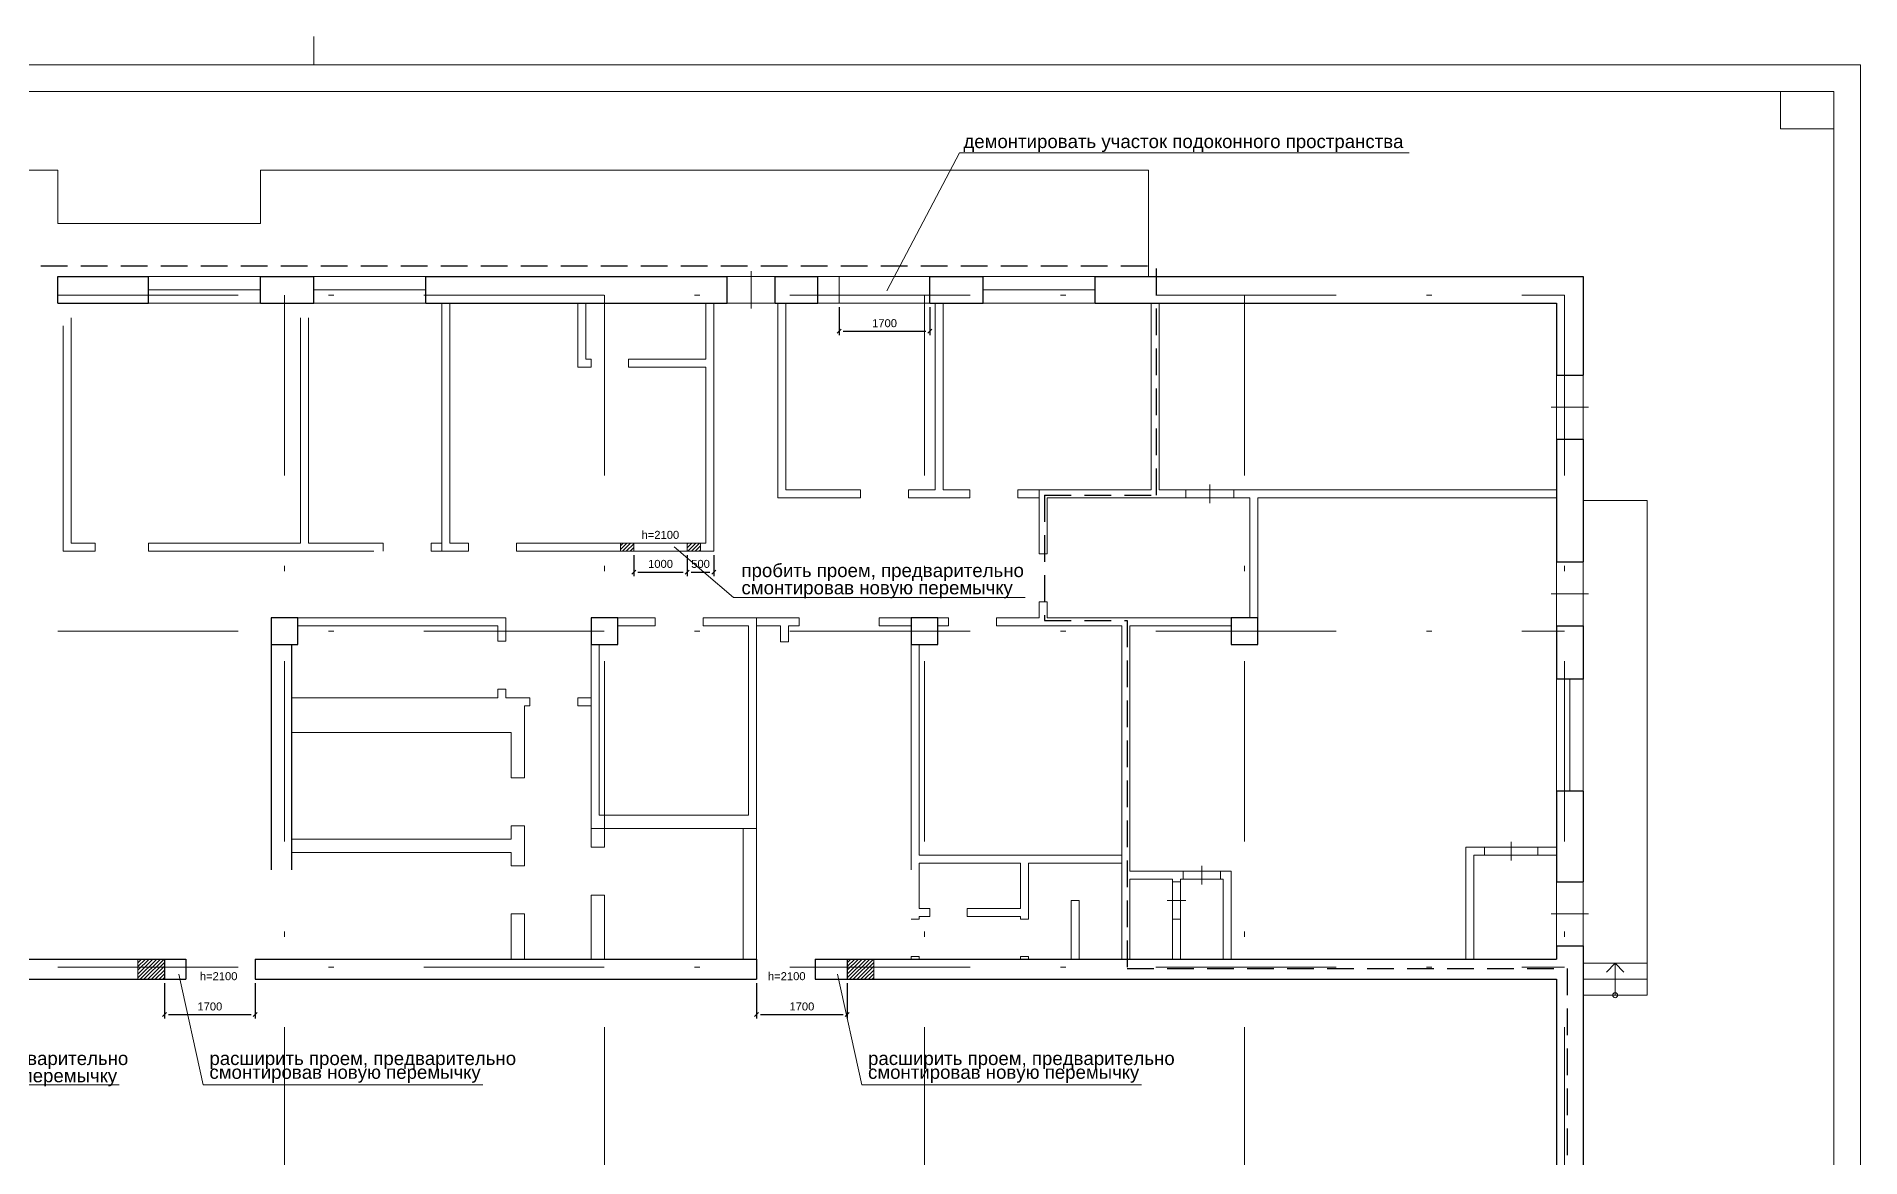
# Model space of a CAD drawing. Header units: metres. Extents: x -136 to 149, y -320 to -175.
# Drawn here: x -23.07 to 11.13, y -299.11 to -278.08 of the extents above; entities that cross this region are included whole.
import ezdxf
from ezdxf.enums import TextEntityAlignment as Align

# ---------------------------------------------------------------- set-up
doc = ezdxf.new("R2010")
doc.units = ezdxf.units.M
doc.header["$MEASUREMENT"] = 0
for name, pattern in [('( Dashed )', [0.75, 0.5, -0.25]), ('DGN Style 3', [5.91749, 4.226779, -1.690711]), ('DGN Style 4', [6.767072, 3.381423, -1.690711, 0.004227, -1.690711])]:
    doc.linetypes.add(name, pattern=pattern)
doc.layers.get('Defpoints').update_dxf_attribs({"lineweight": 0})
doc.styles.get("Standard").update_dxf_attribs({"font": 'cs_gost2304.shx'})
doc.styles.add('Style-Arial', font='arial.ttf')
doc.dimstyles.get("Standard").update_dxf_attribs({"dimtxt": 0.18, "dimasz": 0.18, "dimexe": 0.18, "dimexo": 0.0625, "dimgap": 0.09, "dimtad": 0, "dimtih": 1, "dimtoh": 1, "dimdec": 4, "dimzin": 0, "dimdsep": 46, "dimtxsty": 'Standard', "dimcen": 0.09, "dimadec": 0, "dimazin": 0, "dimtfac": 1, "dimtdec": 4, "dimtofl": 0, "dimtmove": 0, "dimatfit": 3, "dimfxl": 1, "dimtolj": 1, "dimtzin": 0, "dimarcsym": 0})

# ---------------------------------------------------------------- blocks, each defined once
blk = doc.blocks.new('*U414')
at = {"color": 7, "linetype": 'Continuous', "lineweight": 0}
blk.add_line((0.06, 102.5), (0.06, 105.15), dxfattribs=at)
at = {"color": 7, "linetype": 'Continuous', "lineweight": 13}
for p, q in [((-134.94, 100), (142.56, 100)), ((137.56, 100), (137.56, 96.5)), ((142.56, 100), (142.56, -100)), ((137.56, 96.5), (142.56, 96.5))]:
    blk.add_line(p, q, dxfattribs=at)
at = {"color": 7, "linetype": 'Continuous', "lineweight": 0, "flags": 128}
blk.add_lwpolyline([(145.06, -102.5), (145.06, 102.5), (-144.94, 102.5), (-144.94, -102.5), (145.06, -102.5)], close=True, dxfattribs=at)
blk = doc.blocks.new('формат А2(верт)')
at = {"color": 7, "linetype": 'Continuous', "lineweight": 13}
blk.add_blockref('*U414', (144.94, -102.5), dxfattribs=at)
blk = doc.blocks.new('*U394')
at = {"color": 7, "linetype": 'Continuous', "lineweight": 0}
for p in [(-0.164, 0.159), (0, -0.277), (0.164, 0.159)]:
    blk.add_line(p, (0, 0.323), dxfattribs=at)
blk.add_circle((0, -0.277), 0.0461, dxfattribs=at)
blk = doc.blocks.new('*U426')
at = {"color": 30, "linetype": '( Dashed )', "lineweight": 30}
for p, q in [((-13.945, 12.74), (14.475, 12.74)), ((14.475, 8.44), (14.475, 12.74)), ((12.375, 8.44), (14.475, 8.44)), ((12.375, 8.44), (12.375, 6.09)), ((12.375, 6.09), (13.925, 6.09)), ((13.925, 6.09), (13.925, -0.44)), ((13.925, -0.44), (22.175, -0.44)), ((22.175, -0.44), (22.175, -12.74))]:
    blk.add_line(p, q, dxfattribs=at)
blk = doc.blocks.new('_Oblique-1')
at = {"color": 0, "linetype": 'ByBlock', "lineweight": -2}
blk.add_line((0.5, 0.5), (-0.5, -0.5), dxfattribs=at)
blk = doc.blocks.new('*D428')
at = {"color": 0, "linetype": 'Continuous', "lineweight": -2, "transparency": 16777216}
for p, q in [((-11.873, -287.81), (-11.873, -288.201)), ((-10.873, -287.81), (-10.873, -288.201)), ((-11.798, -288.126), (-10.948, -288.126))]:
    blk.add_line(p, q, dxfattribs=at)
at = {"layer": 'Defpoints', "color": 0, "linetype": 'Continuous', "lineweight": 30, "transparency": 16777216}
for p in [(-11.873, -287.735), (-10.873, -287.735), (-10.873, -288.126)]:
    blk.add_point(p, dxfattribs=at)
at = {"color": 0, "linetype": 'Continuous', "lineweight": -2, "transparency": 16777216, "xscale": 0.075, "yscale": 0.075, "zscale": 0.075, "rotation": 180}
blk.add_blockref('_Oblique-1', (-11.873, -288.126), dxfattribs=at)
at = {"color": 0, "linetype": 'Continuous', "lineweight": -2, "transparency": 16777216, "xscale": 0.075, "yscale": 0.075, "zscale": 0.075}
blk.add_blockref('_Oblique-1', (-10.873, -288.126), dxfattribs=at)
at = {"color": 0, "linetype": 'Continuous', "lineweight": 0, "transparency": 16777216, "insert": (-11.373, -287.974), "char_height": 0.15, "attachment_point": 5, "style": 'Style-Arial'}
blk.add_mtext('\\A1;1000', dxfattribs=at)
blk = doc.blocks.new('*D427')
at = {"color": 0, "linetype": 'Continuous', "lineweight": -2, "transparency": 16777216}
for p, q in [((-10.873, -287.81), (-10.873, -288.201)), ((-10.373, -287.81), (-10.373, -288.201)), ((-10.798, -288.126), (-10.448, -288.126))]:
    blk.add_line(p, q, dxfattribs=at)
at = {"layer": 'Defpoints', "color": 0, "linetype": 'Continuous', "lineweight": 30, "transparency": 16777216}
for p in [(-10.873, -287.735), (-10.373, -287.735), (-10.373, -288.126)]:
    blk.add_point(p, dxfattribs=at)
at = {"color": 0, "linetype": 'Continuous', "lineweight": -2, "transparency": 16777216, "xscale": 0.075, "yscale": 0.075, "zscale": 0.075, "rotation": 180}
blk.add_blockref('_Oblique-1', (-10.873, -288.126), dxfattribs=at)
at = {"color": 0, "linetype": 'Continuous', "lineweight": -2, "transparency": 16777216, "xscale": 0.075, "yscale": 0.075, "zscale": 0.075}
blk.add_blockref('_Oblique-1', (-10.373, -288.126), dxfattribs=at)
at = {"color": 0, "linetype": 'Continuous', "lineweight": 0, "transparency": 16777216, "insert": (-10.623, -287.974), "char_height": 0.15, "attachment_point": 5, "style": 'Style-Arial'}
blk.add_mtext('\\A1;500', dxfattribs=at)
blk = doc.blocks.new('*D429')
at = {"color": 0, "linetype": 'Continuous', "lineweight": -2, "transparency": 16777216}
for p, q in [((-20.673, -295.84), (-20.673, -296.502)), ((-18.973, -295.84), (-18.973, -296.502)), ((-20.598, -296.427), (-19.048, -296.427))]:
    blk.add_line(p, q, dxfattribs=at)
at = {"layer": 'Defpoints', "color": 0, "linetype": 'Continuous', "lineweight": 30, "transparency": 16777216}
for p in [(-20.673, -295.765), (-18.973, -295.765), (-18.973, -296.427)]:
    blk.add_point(p, dxfattribs=at)
at = {"color": 0, "linetype": 'Continuous', "lineweight": -2, "transparency": 16777216, "xscale": 0.075, "yscale": 0.075, "zscale": 0.075, "rotation": 180}
blk.add_blockref('_Oblique-1', (-20.673, -296.427), dxfattribs=at)
at = {"color": 0, "linetype": 'Continuous', "lineweight": -2, "transparency": 16777216, "xscale": 0.075, "yscale": 0.075, "zscale": 0.075}
blk.add_blockref('_Oblique-1', (-18.973, -296.427), dxfattribs=at)
at = {"color": 0, "linetype": 'Continuous', "lineweight": 0, "transparency": 16777216, "insert": (-19.823, -296.276), "char_height": 0.15, "attachment_point": 5, "style": 'Style-Arial'}
blk.add_mtext('\\A1;1700', dxfattribs=at)
blk = doc.blocks.new('*D430')
at = {"color": 0, "linetype": 'Continuous', "lineweight": -2, "transparency": 16777216}
for p, q in [((-9.573, -295.84), (-9.573, -296.502)), ((-7.873, -295.84), (-7.873, -296.502)), ((-9.498, -296.427), (-7.948, -296.427))]:
    blk.add_line(p, q, dxfattribs=at)
at = {"layer": 'Defpoints', "color": 0, "linetype": 'Continuous', "lineweight": 30, "transparency": 16777216}
for p in [(-9.573, -295.765), (-7.873, -295.765), (-7.873, -296.427)]:
    blk.add_point(p, dxfattribs=at)
at = {"color": 0, "linetype": 'Continuous', "lineweight": -2, "transparency": 16777216, "xscale": 0.075, "yscale": 0.075, "zscale": 0.075, "rotation": 180}
blk.add_blockref('_Oblique-1', (-9.573, -296.427), dxfattribs=at)
at = {"color": 0, "linetype": 'Continuous', "lineweight": -2, "transparency": 16777216, "xscale": 0.075, "yscale": 0.075, "zscale": 0.075}
blk.add_blockref('_Oblique-1', (-7.873, -296.427), dxfattribs=at)
at = {"color": 0, "linetype": 'Continuous', "lineweight": 0, "transparency": 16777216, "insert": (-8.723, -296.276), "char_height": 0.15, "attachment_point": 5, "style": 'Style-Arial'}
blk.add_mtext('\\A1;1700', dxfattribs=at)
blk = doc.blocks.new('*D432')
at = {"color": 0, "linetype": 'Continuous', "lineweight": -2, "transparency": 16777216}
for p, q in [((-8.023, -283.16), (-8.023, -283.685)), ((-6.323, -283.16), (-6.323, -283.685)), ((-7.948, -283.61), (-6.398, -283.61))]:
    blk.add_line(p, q, dxfattribs=at)
at = {"layer": 'Defpoints', "color": 0, "linetype": 'Continuous', "lineweight": 30, "transparency": 16777216}
for p in [(-8.023, -283.085), (-6.323, -283.085), (-6.323, -283.61)]:
    blk.add_point(p, dxfattribs=at)
at = {"color": 0, "linetype": 'Continuous', "lineweight": -2, "transparency": 16777216, "xscale": 0.075, "yscale": 0.075, "zscale": 0.075, "rotation": 180}
blk.add_blockref('_Oblique-1', (-8.023, -283.61), dxfattribs=at)
at = {"color": 0, "linetype": 'Continuous', "lineweight": -2, "transparency": 16777216, "xscale": 0.075, "yscale": 0.075, "zscale": 0.075}
blk.add_blockref('_Oblique-1', (-6.323, -283.61), dxfattribs=at)
at = {"color": 0, "linetype": 'Continuous', "lineweight": 0, "transparency": 16777216, "insert": (-7.173, -283.459), "char_height": 0.15, "attachment_point": 5, "style": 'Style-Arial'}
blk.add_mtext('\\A1;1700', dxfattribs=at)

msp = doc.modelspace()

# ---------------------------------------------------------------- hatches: boundary and pattern name
at = {"linetype": 'Continuous', "lineweight": 0}
h = msp.add_hatch(dxfattribs=at)
h.set_pattern_fill('HATCH', style=0, pattern_type=2)
h.set_pattern_definition([(45, (-11.932377, -287.652913), (-0.035355, 0.035355), [])])
h.paths.add_polyline_path([(-11.87341386, -287.73497332), (-11.87341386, -287.58497332), (-12.12341386, -287.58497332), (-12.12341386, -287.73497332)])
h = msp.add_hatch(dxfattribs=at)
h.set_pattern_fill('HATCH', style=0, pattern_type=2)
h.set_pattern_definition([(45, (-10.852656, -287.652913), (-0.035355, 0.035355), [])])
h.paths.add_polyline_path([(-10.87341386, -287.58497332), (-10.87341386, -287.73497332), (-10.62341386, -287.73497332), (-10.62341386, -287.58497332)])
h = msp.add_hatch(dxfattribs=at)
h.set_pattern_fill('HATCH', style=0, pattern_type=2)
h.set_pattern_definition([(45, (-21.173414, -295.384973), (-0.0353553, 0.0353553), [])])
h.paths.add_polyline_path([(-21.17341386, -295.38497332), (-21.17341386, -295.76497332), (-20.67341386, -295.76497332), (-20.67341386, -295.38497332)])
h = msp.add_hatch(dxfattribs=at)
h.set_pattern_fill('HATCH', style=0, pattern_type=2)
h.set_pattern_definition([(45, (-7.873414, -295.384973), (-0.0353553, 0.0353553), [])])
h.paths.add_polyline_path([(-7.87341386, -295.38497332), (-7.87341386, -295.76497332), (-7.37341386, -295.76497332), (-7.37341386, -295.38497332)])

# ---------------------------------------------------------------- linework, layer by layer
at = {"color": 7, "linetype": 'Continuous', "lineweight": 0}
for p, q in [((-24.77341386, -280.58497332), (-22.67341386, -280.58497332)), ((-22.67341386, -281.58497332), (-22.67341386, -280.58497332)), ((-18.87341386, -281.58497332), (-18.87341386, -280.58497332)), ((-18.87341386, -280.58497332), (-2.22341386, -280.58497332)), ((-2.22341386, -280.58497332), (-2.22341386, -282.58497332)), ((-22.67341386, -281.58497332), (-18.87341386, -281.58497332)), ((-9.67341386, -282.48497332), (-9.67341386, -283.18497332)), ((-8.02341386, -283.08497332), (-8.02341386, -282.58497332)), ((-20.97341386, -282.83497332), (-18.87341386, -282.83497332)), ((-17.87341386, -282.83497332), (-15.77341386, -282.83497332)), ((-5.32341386, -282.83497332), (-3.22341386, -282.83497332)), ((5.32658614, -285.03497332), (6.02658614, -285.03497332)), ((-1.07341386, -286.48497332), (-1.07341386, -286.83497332)), ((5.92658614, -286.78497332), (7.12658614, -286.78497332)), ((7.12658614, -286.78497332), (7.12658614, -296.06497332)), ((-12.12341386, -287.73497332), (-12.12341386, -287.58497332)), ((-10.62341386, -287.73497332), (-10.62341386, -287.58497332)), ((5.32658614, -288.53497332), (6.02658614, -288.53497332)), ((5.67658614, -292.23497332), (5.67658614, -290.13497332)), ((4.57658614, -293.18497332), (4.57658614, -293.53497332)), ((-1.22341386, -293.63497332), (-1.22341386, -293.98497332)), ((-1.87341386, -294.28497332), (-1.52341386, -294.28497332)), ((5.32658614, -294.53497332), (6.02658614, -294.53497332)), ((-21.17341386, -295.38497332), (-21.17341386, -295.76497332)), ((-7.37341386, -295.38497332), (-7.37341386, -295.76497332)), ((5.92658614, -295.46497332), (7.12658614, -295.46497332)), ((5.92658614, -295.76497332), (7.12658614, -295.76497332)), ((5.92658614, -296.06497332), (7.12658614, -296.06497332))]:
    msp.add_line(p, q, dxfattribs=at)
at = {"color": 7, "linetype": 'Continuous', "lineweight": 30}
for p, q in [((-22.67341386, -283.08497332), (-22.67341386, -282.58497332)), ((-22.67341386, -282.58497332), (-20.97341386, -282.58497332)), ((-20.97341386, -283.08497332), (-20.97341386, -282.58497332)), ((-18.87341386, -283.08497332), (-18.87341386, -282.58497332)), ((-18.87341386, -282.58497332), (-17.87341386, -282.58497332)), ((-17.87341386, -283.08497332), (-17.87341386, -282.58497332)), ((-15.77341386, -283.08497332), (-15.77341386, -282.58497332)), ((-15.77341386, -282.58497332), (-10.12341386, -282.58497332)), ((-10.12341386, -283.08497332), (-10.12341386, -282.58497332)), ((-9.22341386, -283.08497332), (-9.22341386, -282.58497332)), ((-9.22341386, -282.58497332), (-8.42341386, -282.58497332)), ((-8.42341386, -283.08497332), (-8.42341386, -282.58497332)), ((-6.32341386, -283.08497332), (-6.32341386, -282.58497332)), ((-6.32341386, -282.58497332), (-5.32341386, -282.58497332)), ((-5.32341386, -283.08497332), (-5.32341386, -282.58497332)), ((-3.22341386, -283.08497332), (-3.22341386, -282.58497332)), ((-3.22341386, -282.58497332), (5.92658614, -282.58497332)), ((5.92658614, -282.58497332), (5.92658614, -284.43497332)), ((-22.67341386, -283.08497332), (-20.97341386, -283.08497332)), ((-18.87341386, -283.08497332), (-17.87341386, -283.08497332)), ((-15.77341386, -283.08497332), (-10.12341386, -283.08497332)), ((-9.22341386, -283.08497332), (-8.42341386, -283.08497332)), ((-6.32341386, -283.08497332), (-5.32341386, -283.08497332)), ((-3.22341386, -283.08497332), (5.42658614, -283.08497332)), ((5.42658614, -283.08497332), (5.42658614, -284.43497332)), ((5.42658614, -284.43497332), (5.92658614, -284.43497332)), ((5.42658614, -285.63497332), (5.92658614, -285.63497332)), ((5.42658614, -285.63497332), (5.42658614, -287.93497332)), ((5.92658614, -285.63497332), (5.92658614, -287.93497332)), ((5.42658614, -287.93497332), (5.92658614, -287.93497332)), ((5.42658614, -289.13497332), (5.92658614, -289.13497332)), ((5.42658614, -289.13497332), (5.42658614, -290.13497332)), ((5.92658614, -289.13497332), (5.92658614, -290.13497332)), ((5.92658614, -290.13497332), (5.42658614, -290.13497332)), ((5.92658614, -292.23497332), (5.42658614, -292.23497332)), ((5.42658614, -292.23497332), (5.42658614, -293.93497332)), ((5.92658614, -292.23497332), (5.92658614, -293.93497332)), ((5.42658614, -293.93497332), (5.92658614, -293.93497332)), ((5.42658614, -295.13497332), (5.92658614, -295.13497332)), ((5.42658614, -295.13497332), (5.42658614, -295.38497332)), ((5.92658614, -295.13497332), (5.92658614, -302.41497332)), ((-24.17341386, -295.38497332), (-20.67341386, -295.38497332)), ((-20.67341386, -295.38497332), (-20.67341386, -295.76497332)), ((-18.97341386, -295.38497332), (-18.97341386, -295.76497332)), ((-18.97341386, -295.38497332), (-18.67341386, -295.38497332)), ((-18.67341386, -295.38497332), (-9.57341386, -295.38497332)), ((-9.57341386, -295.38497332), (-9.57341386, -295.76497332)), ((-7.87341386, -295.38497332), (5.42658614, -295.38497332)), ((-7.87341386, -295.38497332), (-7.87341386, -295.76497332)), ((-26.97341386, -295.76497332), (-20.67341386, -295.76497332)), ((-18.97341386, -295.76497332), (-9.57341386, -295.76497332)), ((-7.87341386, -295.76497332), (5.42658614, -295.76497332)), ((5.42658614, -295.76497332), (5.42658614, -302.41497332))]:
    msp.add_line(p, q, dxfattribs=at)
at = {"color": 1, "linetype": 'DGN Style 3', "lineweight": 13}
for p, q in [((-8.02341386, -282.58497332), (-6.32341386, -282.58497332)), ((-22.57341386, -287.73497332), (-22.57341386, -283.08497332)), ((-22.42341386, -287.58497332), (-22.42341386, -283.08497332)), ((-18.12341386, -287.58497332), (-18.12341386, -283.08497332)), ((-17.97341386, -287.58497332), (-17.97341386, -283.08497332)), ((-9.17341386, -286.73497332), (-9.17341386, -283.08497332)), ((-9.02341386, -286.58497332), (-9.02341386, -283.08497332)), ((-8.02341386, -283.08497332), (-6.32341386, -283.08497332)), ((-6.22341386, -286.58497332), (-6.22341386, -283.08497332)), ((-6.07341386, -286.58497332), (-6.07341386, -283.08497332)), ((-9.02341386, -286.58497332), (-7.62341386, -286.58497332)), ((-7.62341386, -286.73497332), (-7.62341386, -286.58497332)), ((-6.72341386, -286.73497332), (-6.72341386, -286.58497332)), ((-6.72341386, -286.58497332), (-6.22341386, -286.58497332)), ((-6.07341386, -286.58497332), (-5.57341386, -286.58497332)), ((-5.57341386, -286.73497332), (-5.57341386, -286.58497332)), ((-4.67341386, -286.73497332), (-4.67341386, -286.58497332)), ((-4.67341386, -286.58497332), (-4.27341386, -286.58497332)), ((-9.17341386, -286.73497332), (-7.62341386, -286.73497332)), ((-6.72341386, -286.73497332), (-5.57341386, -286.73497332)), ((-4.67341386, -286.73497332), (-4.27341386, -286.73497332)), ((-22.42341386, -287.58497332), (-21.97341386, -287.58497332)), ((-21.97341386, -287.73497332), (-21.97341386, -287.58497332)), ((-20.97341386, -287.73497332), (-20.97341386, -287.58497332)), ((-20.97341386, -287.58497332), (-18.12341386, -287.58497332)), ((-17.97341386, -287.58497332), (-16.57341386, -287.58497332)), ((-16.57341386, -287.73497332), (-16.57341386, -287.58497332)), ((-15.67341386, -287.73497332), (-15.67341386, -287.58497332)), ((-15.67341386, -287.58497332), (-15.47341386, -287.58497332)), ((-11.87341386, -287.58497332), (-10.87341386, -287.58497332)), ((-22.57341386, -287.73497332), (-21.97341386, -287.73497332)), ((-20.97341386, -287.73497332), (-16.57341386, -287.73497332)), ((-15.67341386, -287.73497332), (-15.47341386, -287.73497332)), ((-11.87341386, -287.73497332), (-10.87341386, -287.73497332)), ((-18.17341386, -288.98497332), (-14.27341386, -288.98497332)), ((-18.17341386, -289.13497332), (-14.42341386, -289.13497332)), ((-14.42341386, -289.13497332), (-14.42341386, -289.42497332)), ((-14.27341386, -288.98497332), (-14.27341386, -289.42497332)), ((-9.57341386, -288.98497332), (-8.77341386, -288.98497332)), ((-9.57341386, -289.13497332), (-9.12341386, -289.13497332)), ((-9.12341386, -289.13497332), (-9.12341386, -289.43497332)), ((-8.97341386, -289.13497332), (-8.97341386, -289.43497332)), ((-8.97341386, -289.13497332), (-8.77341386, -289.13497332)), ((-8.77341386, -288.98497332), (-8.77341386, -289.13497332)), ((-14.42341386, -289.42497332), (-14.27341386, -289.42497332)), ((-9.12341386, -289.43497332), (-8.97341386, -289.43497332)), ((-6.67341386, -289.48497332), (-6.67341386, -294.63497332)), ((-6.52341386, -289.48497332), (-6.52341386, -293.43497332)), ((-14.42341386, -290.32497332), (-14.27341386, -290.32497332)), ((-14.42341386, -290.32497332), (-14.42341386, -290.48497332)), ((-14.27341386, -290.32497332), (-14.27341386, -290.48497332)), ((-18.29341386, -290.48497332), (-14.42341386, -290.48497332)), ((-14.27341386, -290.48497332), (-13.82341386, -290.48497332)), ((-13.92341386, -290.63497332), (-13.92341386, -291.98497332)), ((-13.92341386, -290.63497332), (-13.82341386, -290.63497332)), ((-13.82341386, -290.48497332), (-13.82341386, -290.63497332)), ((-12.92341386, -290.48497332), (-12.92341386, -290.63497332)), ((-12.92341386, -290.48497332), (-12.67341386, -290.48497332)), ((-12.92341386, -290.63497332), (-12.67341386, -290.63497332)), ((-18.29341386, -291.13497332), (-14.17341386, -291.13497332)), ((-14.17341386, -291.13497332), (-14.17341386, -291.98497332)), ((-14.17341386, -291.98497332), (-13.92341386, -291.98497332)), ((-14.17341386, -292.88497332), (-13.92341386, -292.88497332)), ((-14.17341386, -292.88497332), (-14.17341386, -293.13497332)), ((-13.92341386, -292.88497332), (-13.92341386, -293.63497332)), ((-12.67341386, -292.93497332), (-12.67341386, -293.28497332)), ((-12.42341386, -292.93497332), (-12.42341386, -293.28497332)), ((-9.82341386, -292.93497332), (-9.82341386, -295.38497332)), ((-9.57341386, -295.38497332), (-9.57341386, -292.93497332)), ((-18.29341386, -293.13497332), (-14.17341386, -293.13497332)), ((-18.29341386, -293.38497332), (-14.17341386, -293.38497332)), ((-14.17341386, -293.38497332), (-14.17341386, -293.63497332)), ((-12.67341386, -293.28497332), (-12.42341386, -293.28497332)), ((-14.17341386, -293.63497332), (-13.92341386, -293.63497332)), ((-6.52341386, -293.43497332), (-2.72341386, -293.43497332)), ((-6.52341386, -293.58497332), (-4.62341386, -293.58497332)), ((-6.52341386, -293.58497332), (-6.52341386, -294.43497332)), ((-4.62341386, -293.58497332), (-4.62341386, -294.43497332)), ((-4.47341386, -293.58497332), (-4.47341386, -294.63497332)), ((-4.47341386, -293.58497332), (-2.72341386, -293.58497332)), ((-12.67341386, -294.18497332), (-12.42341386, -294.18497332)), ((-12.67341386, -294.18497332), (-12.67341386, -295.38497332)), ((-12.42341386, -294.18497332), (-12.42341386, -295.38497332)), ((-6.52341386, -294.43497332), (-6.32341386, -294.43497332)), ((-6.32341386, -294.43497332), (-6.32341386, -294.58497332)), ((-5.62341386, -294.43497332), (-5.62341386, -294.58497332)), ((-5.62341386, -294.43497332), (-4.62341386, -294.43497332)), ((-3.67341386, -294.28497332), (-3.67341386, -295.38497332)), ((-3.67341386, -294.28497332), (-3.52341386, -294.28497332)), ((-3.52341386, -294.28497332), (-3.52341386, -295.38497332)), ((-14.17341386, -294.53497332), (-13.92341386, -294.53497332)), ((-14.17341386, -294.53497332), (-14.17341386, -295.38497332)), ((-13.92341386, -294.53497332), (-13.92341386, -295.38497332)), ((-6.52341386, -294.63497332), (-6.67341386, -294.63497332)), ((-6.52341386, -294.58497332), (-6.32341386, -294.58497332)), ((-6.52341386, -294.58497332), (-6.52341386, -294.63497332)), ((-5.62341386, -294.58497332), (-4.62341386, -294.58497332)), ((-4.62341386, -294.58497332), (-4.62341386, -294.63497332)), ((-4.62341386, -294.63497332), (-4.47341386, -294.63497332)), ((-6.52341386, -295.33497332), (-6.67341386, -295.33497332)), ((-6.67341386, -295.33497332), (-6.67341386, -295.38497332)), ((-6.52341386, -295.33497332), (-6.52341386, -295.38497332)), ((-4.62341386, -295.33497332), (-4.47341386, -295.33497332)), ((-4.62341386, -295.33497332), (-4.62341386, -295.38497332)), ((-4.47341386, -295.33497332), (-4.47341386, -295.38497332))]:
    msp.add_line(p, q, dxfattribs=at)
at = {"color": 1, "linetype": 'DGN Style 4', "lineweight": 0}
for p, q in [((-43.26120374, -282.93497332), (5.57658614, -282.93497332)), ((-18.42341386, -282.93497332), (-18.42341386, -311.53872647)), ((-12.42341386, -282.93497332), (-12.42341386, -311.53872647)), ((-6.42341386, -282.93497332), (-6.42341386, -311.53872647)), ((-0.42341386, -282.93497332), (-0.42341386, -311.53872647)), ((5.57658614, -282.93497332), (5.57658614, -311.53872647)), ((-43.26120374, -289.23497332), (5.57658614, -289.23497332)), ((-43.26120374, -295.53497332), (5.57658614, -295.53497332))]:
    msp.add_line(p, q, dxfattribs=at)
at = {"color": 7, "linetype": 'Continuous', "lineweight": 13}
for p, q in [((-15.47341386, -287.73497332), (-15.47341386, -283.08497332)), ((-15.32341386, -287.58497332), (-15.32341386, -283.08497332)), ((-12.92341386, -284.28497332), (-12.92341386, -283.08497332)), ((-12.77341386, -284.13497332), (-12.77341386, -283.08497332)), ((-10.52341386, -284.13497332), (-10.52341386, -283.08497332)), ((-10.37341386, -287.73497332), (-10.37341386, -283.08497332)), ((-2.17341386, -286.58497332), (-2.17341386, -283.08497332)), ((-2.02341386, -286.58497332), (-2.02341386, -283.08497332)), ((-12.77341386, -284.13497332), (-12.67341386, -284.13497332)), ((-12.67341386, -284.28497332), (-12.67341386, -284.13497332)), ((-11.97341386, -284.28497332), (-11.97341386, -284.13497332)), ((-11.97341386, -284.13497332), (-10.52341386, -284.13497332)), ((-12.92341386, -284.28497332), (-12.67341386, -284.28497332)), ((-11.97341386, -284.28497332), (-10.52341386, -284.28497332)), ((-10.52341386, -287.58497332), (-10.52341386, -284.28497332)), ((-4.27341386, -286.58497332), (-4.27341386, -287.78497332)), ((-4.27341386, -286.58497332), (-2.17341386, -286.58497332)), ((-2.02341386, -286.58497332), (-1.52341386, -286.58497332)), ((-1.52341386, -286.73497332), (-1.52341386, -286.58497332)), ((-0.62341386, -286.73497332), (-0.62341386, -286.58497332)), ((-0.62341386, -286.58497332), (5.42658614, -286.58497332)), ((-4.12341386, -286.73497332), (-4.12341386, -287.78497332)), ((-4.12341386, -286.73497332), (-1.52341386, -286.73497332)), ((-0.62341386, -286.73497332), (-0.32341386, -286.73497332)), ((-0.32341386, -288.98497332), (-0.32341386, -286.73497332)), ((-0.17341386, -288.98497332), (-0.17341386, -286.73497332)), ((-0.17341386, -286.73497332), (5.42658614, -286.73497332)), ((-15.32341386, -287.58497332), (-14.97341386, -287.58497332)), ((-14.97341386, -287.73497332), (-14.97341386, -287.58497332)), ((-14.07341386, -287.73497332), (-14.07341386, -287.58497332)), ((-14.07341386, -287.58497332), (-11.87341386, -287.58497332)), ((-11.87341386, -287.73497332), (-11.87341386, -287.58497332)), ((-10.87341386, -287.73497332), (-10.87341386, -287.58497332)), ((-10.87341386, -287.58497332), (-10.52341386, -287.58497332)), ((-15.47341386, -287.73497332), (-14.97341386, -287.73497332)), ((-14.07341386, -287.73497332), (-11.87341386, -287.73497332)), ((-10.87341386, -287.73497332), (-10.37341386, -287.73497332)), ((-4.27341386, -287.78497332), (-4.12341386, -287.78497332)), ((-4.27341386, -288.68497332), (-4.12341386, -288.68497332)), ((-4.27341386, -288.68497332), (-4.27341386, -288.98497332)), ((-4.12341386, -288.68497332), (-4.12341386, -288.98497332)), ((-12.17341386, -288.98497332), (-11.47341386, -288.98497332)), ((-12.17341386, -289.13497332), (-11.47341386, -289.13497332)), ((-11.47341386, -288.98497332), (-11.47341386, -289.13497332)), ((-10.57341386, -288.98497332), (-10.57341386, -289.13497332)), ((-10.57341386, -288.98497332), (-9.57341386, -288.98497332)), ((-10.57341386, -289.13497332), (-9.72341386, -289.13497332)), ((-9.72341386, -292.68497332), (-9.72341386, -289.13497332)), ((-9.57341386, -292.93497332), (-9.57341386, -288.98497332)), ((-7.27341386, -288.98497332), (-7.27341386, -289.13497332)), ((-7.27341386, -288.98497332), (-6.67341386, -288.98497332)), ((-7.27341386, -289.13497332), (-6.67341386, -289.13497332)), ((-6.17341386, -288.98497332), (-5.97341386, -288.98497332)), ((-6.17341386, -289.13497332), (-5.97341386, -289.13497332)), ((-5.97341386, -288.98497332), (-5.97341386, -289.13497332)), ((-5.07341386, -288.98497332), (-5.07341386, -289.13497332)), ((-5.07341386, -288.98497332), (-4.27341386, -288.98497332)), ((-5.07341386, -289.13497332), (-2.72341386, -289.13497332)), ((-4.12341386, -288.98497332), (-0.67341386, -288.98497332)), ((-2.72341386, -289.13497332), (-2.72341386, -293.43497332)), ((-2.57341386, -289.13497332), (-2.57341386, -293.73497332)), ((-2.57341386, -289.13497332), (-0.67341386, -289.13497332)), ((-12.67341386, -289.48497332), (-12.67341386, -290.48497332)), ((-12.52341386, -289.48497332), (-12.52341386, -292.68497332)), ((-12.67341386, -290.48497332), (-12.67341386, -292.93497332)), ((-12.52341386, -292.68497332), (-9.72341386, -292.68497332)), ((-12.67341386, -292.93497332), (-9.57341386, -292.93497332)), ((3.72658614, -293.28497332), (3.72658614, -295.38497332)), ((3.72658614, -293.28497332), (4.07658614, -293.28497332)), ((4.07658614, -293.28497332), (4.07658614, -293.43497332)), ((5.07658614, -293.28497332), (5.07658614, -293.43497332)), ((5.07658614, -293.28497332), (5.42658614, -293.28497332)), ((-2.72341386, -293.43497332), (-2.72341386, -295.38497332)), ((-2.57341386, -293.73497332), (-1.57341386, -293.73497332)), ((-1.57341386, -293.73497332), (-1.57341386, -293.88497332)), ((-0.87341386, -293.73497332), (-0.87341386, -293.88497332)), ((-0.87341386, -293.73497332), (-0.67341386, -293.73497332)), ((-0.67341386, -293.73497332), (-0.67341386, -295.38497332)), ((3.87658614, -293.43497332), (3.87658614, -295.38497332)), ((3.87658614, -293.43497332), (4.07658614, -293.43497332)), ((5.07658614, -293.43497332), (5.42658614, -293.43497332)), ((-2.57341386, -293.88497332), (-1.77341386, -293.88497332)), ((-2.57341386, -293.88497332), (-2.57341386, -295.38497332)), ((-1.77341386, -293.88497332), (-1.77341386, -293.93497332)), ((-1.77341386, -293.93497332), (-1.62341386, -293.93497332)), ((-1.62341386, -293.88497332), (-1.62341386, -293.93497332)), ((-1.62341386, -293.88497332), (-1.57341386, -293.88497332)), ((-0.87341386, -293.88497332), (-0.82341386, -293.88497332)), ((-0.82341386, -293.88497332), (-0.82341386, -295.38497332)), ((-1.77341386, -294.63497332), (-1.62341386, -294.63497332)), ((-1.77341386, -294.63497332), (-1.77341386, -295.38497332)), ((-1.62341386, -294.63497332), (-1.62341386, -295.38497332))]:
    msp.add_line(p, q, dxfattribs=at)
at = {"color": 1, "linetype": 'DGN Style 3', "lineweight": 30}
for p, q in [((-18.67341386, -289.48497332), (-18.67341386, -295.38497332)), ((-18.29341386, -289.48497332), (-18.29341386, -295.38497332)), ((-20.67341386, -295.38497332), (-20.27341386, -295.38497332)), ((-20.27341386, -295.38497332), (-20.27341386, -295.76497332)), ((-8.47341386, -295.38497332), (-8.47341386, -295.76497332)), ((-8.47341386, -295.38497332), (-7.87341386, -295.38497332)), ((-20.67341386, -295.76497332), (-20.27341386, -295.76497332)), ((-8.47341386, -295.76497332), (-7.87341386, -295.76497332))]:
    msp.add_line(p, q, dxfattribs=at)
at = {"color": 1, "linetype": 'Continuous', "lineweight": 0}
for p, q in [((-20.40171396, -295.66933328), (-19.94531049, -297.74337489)), ((-8.05371787, -295.66933328), (-7.59731439, -297.74337489)), ((-26.76169643, -297.74337489), (-21.5221845, -297.74337489)), ((-19.94531049, -297.74337489), (-14.70579856, -297.74337489)), ((-7.59731439, -297.74337489), (-2.35780246, -297.74337489))]:
    msp.add_line(p, q, dxfattribs=at)
at = {"color": 1, "linetype": 'Continuous', "lineweight": 0, "flags": 128}
for points in [[(2.66401039, -280.25949979), (-5.77032588, -280.25949979), (-7.12812623, -282.8497676)], [(-4.53556018, -288.60148832), (-10.00327385, -288.60148832), (-11.11689834, -287.65126662)]]:
    msp.add_lwpolyline(points, dxfattribs=at)
at = {"color": 7, "linetype": 'Continuous', "lineweight": 0, "flags": 128}
for points in [[(-20.97341386, -282.58497332), (-18.87341386, -282.58497332), (-18.87341386, -283.08497332), (-20.97341386, -283.08497332), (-20.97341386, -282.58497332)], [(-17.87341386, -282.58497332), (-15.77341386, -282.58497332), (-15.77341386, -283.08497332), (-17.87341386, -283.08497332), (-17.87341386, -282.58497332)], [(-10.12341386, -282.58497332), (-9.22341386, -282.58497332), (-9.22341386, -283.08497332), (-10.12341386, -283.08497332), (-10.12341386, -282.58497332)], [(-5.32341386, -282.58497332), (-3.22341386, -282.58497332), (-3.22341386, -283.08497332), (-5.32341386, -283.08497332), (-5.32341386, -282.58497332)], [(5.42658614, -284.43497332), (5.92658614, -284.43497332), (5.92658614, -285.63497332), (5.42658614, -285.63497332), (5.42658614, -284.43497332)], [(-1.52341386, -286.58497332), (-0.62341386, -286.58497332), (-0.62341386, -286.73497332), (-1.52341386, -286.73497332), (-1.52341386, -286.58497332)], [(-11.87341386, -287.73497332), (-11.87341386, -287.58497332), (-12.12341386, -287.58497332), (-12.12341386, -287.73497332), (-11.87341386, -287.73497332)], [(-10.87341386, -287.58497332), (-10.87341386, -287.73497332), (-10.62341386, -287.73497332), (-10.62341386, -287.58497332), (-10.87341386, -287.58497332)], [(5.42658614, -287.93497332), (5.92658614, -287.93497332), (5.92658614, -289.13497332), (5.42658614, -289.13497332), (5.42658614, -287.93497332)], [(5.42658614, -292.23497332), (5.42658614, -290.13497332), (5.92658614, -290.13497332), (5.92658614, -292.23497332), (5.42658614, -292.23497332)], [(4.07658614, -293.28497332), (5.07658614, -293.28497332), (5.07658614, -293.43497332), (4.07658614, -293.43497332), (4.07658614, -293.28497332)], [(-1.57341386, -293.73497332), (-0.87341386, -293.73497332), (-0.87341386, -293.88497332), (-1.57341386, -293.88497332), (-1.57341386, -293.73497332)], [(-1.77341386, -293.93497332), (-1.62341386, -293.93497332), (-1.62341386, -294.63497332), (-1.77341386, -294.63497332), (-1.77341386, -293.93497332)], [(5.42658614, -293.93497332), (5.92658614, -293.93497332), (5.92658614, -295.13497332), (5.42658614, -295.13497332), (5.42658614, -293.93497332)], [(-21.17341386, -295.38497332), (-21.17341386, -295.76497332), (-20.67341386, -295.76497332), (-20.67341386, -295.38497332), (-21.17341386, -295.38497332)], [(-7.87341386, -295.38497332), (-7.87341386, -295.76497332), (-7.37341386, -295.76497332), (-7.37341386, -295.38497332), (-7.87341386, -295.38497332)]]:
    msp.add_lwpolyline(points, close=True, dxfattribs=at)
msp.add_lwpolyline([(-8.02341386, -283.08497332), (-8.42341386, -283.08497332), (-8.42341386, -282.58497332), (-8.02341386, -282.58497332)], dxfattribs=at)
at = {"color": 7, "linetype": 'Continuous', "lineweight": 30, "flags": 128}
for points in [[(-18.67341386, -288.98497332), (-18.67341386, -289.48497332), (-18.17341386, -289.48497332), (-18.17341386, -288.98497332), (-18.67341386, -288.98497332)], [(-12.67341386, -288.98497332), (-12.67341386, -289.48497332), (-12.17341386, -289.48497332), (-12.17341386, -288.98497332), (-12.67341386, -288.98497332)], [(-6.67341386, -288.98497332), (-6.67341386, -289.48497332), (-6.17341386, -289.48497332), (-6.17341386, -288.98497332), (-6.67341386, -288.98497332)], [(-0.67341386, -288.98497332), (-0.67341386, -289.48497332), (-0.17341386, -289.48497332), (-0.17341386, -288.98497332), (-0.67341386, -288.98497332)]]:
    msp.add_lwpolyline(points, close=True, dxfattribs=at)

# ---------------------------------------------------------------- block references
at = {"color": 7, "linetype": 'Continuous', "lineweight": 13, "xscale": 0.2, "yscale": 0.2, "zscale": 0.2}
msp.add_blockref('формат А2(верт)', (-46.87436236, -278.60913053), dxfattribs=at)
at = {"color": 30, "linetype": '( Dashed )', "lineweight": 30}
msp.add_blockref('*U426', (-16.54844338, -295.12495), dxfattribs=at)
at = {"color": 7, "linetype": 'Continuous', "lineweight": 0}
msp.add_blockref('*U394', (6.52659812, -295.788), dxfattribs=at)

# ---------------------------------------------------------------- texts
at = {"color": 1, "linetype": 'Continuous', "lineweight": 0, "style": 'Style-Arial'}
msp.add_text('демонтировать участок подоконного пространства', height=0.25, dxfattribs=at).set_placement((-5.6944488, -279.92294351), align=Align.TOP_LEFT)
for p in [(-11.37586617, -287.42854576), (-19.65820379, -295.70717118), (-9.00639862, -295.70717118)]:
    msp.add_text('h=2100', height=0.15, dxfattribs=at).set_placement(p, align=Align.MIDDLE_CENTER)
at = {"color": 1, "linetype": 'Continuous', "lineweight": 0, "char_height": 0.25, "attachment_point": 1, "style": 'Style-Arial'}
for s, insert, line_spacing_factor in [('пробить проем, предварительно\\Pсмонтировав новую перемычку', (-9.85480009, -287.97062448), 0.776524), ('пробить проем, предварительно\\Pсмонтировав новую перемычку', (-26.64702506, -297.12378922), 0.776524), ('расширить проем, предварительно\\Pсмонтировав новую перемычку', (-19.83063911, -297.12378922), 0.621037), ('расширить проем, предварительно\\Pсмонтировав новую перемычку', (-7.48264302, -297.12378922), 0.621037)]:
    msp.add_mtext(s, dxfattribs=dict(at, insert=insert, line_spacing_factor=line_spacing_factor))

# ---------------------------------------------------------------- dimensions: what is measured, and where the dimension line sits
at = {"color": 1, "linetype": 'Continuous', "lineweight": 0}
for base, p1, p2, picture, middle in [((-6.32341386, -283.61048338), (-8.02341386, -283.08497332), (-6.32341386, -283.08497332), '*D432', (-7.17341386, -283.45889743)), ((-10.87341386, -288.12598415), (-11.87341386, -287.73497332), (-10.87341386, -287.73497332), '*D428', (-11.37341386, -287.9743982)), ((-10.37341386, -288.12598415), (-10.87341386, -287.73497332), (-10.37341386, -287.73497332), '*D427', (-10.62341386, -287.9743982)), ((-18.97341386, -296.42724474), (-20.67341386, -295.76497332), (-18.97341386, -295.76497332), '*D429', (-19.82341386, -296.27565879)), ((-7.87341386, -296.42724474), (-9.57341386, -295.76497332), (-7.87341386, -295.76497332), '*D430', (-8.72341386, -296.27565879))]:
    dim = msp.add_linear_dim(base=base, p1=p1, p2=p2, dimstyle='Standard', override={"dimtxt": 0.15, "dimasz": 0.075, "dimexe": 0.075, "dimexo": 0.075, "dimgap": 0.075, "dimtad": 1, "dimtih": 0, "dimtoh": 0, "dimlfac": 1000, "dimzin": 11, "dimtxsty": 'Style-Arial', "dimblk": '_Oblique-1', "dimtzin": 11}, dxfattribs=at)
    dim.commit()
    dim.dimension.update_dxf_attribs({"geometry": picture, "text_midpoint": middle})

doc.saveas('drawing.dxf')
